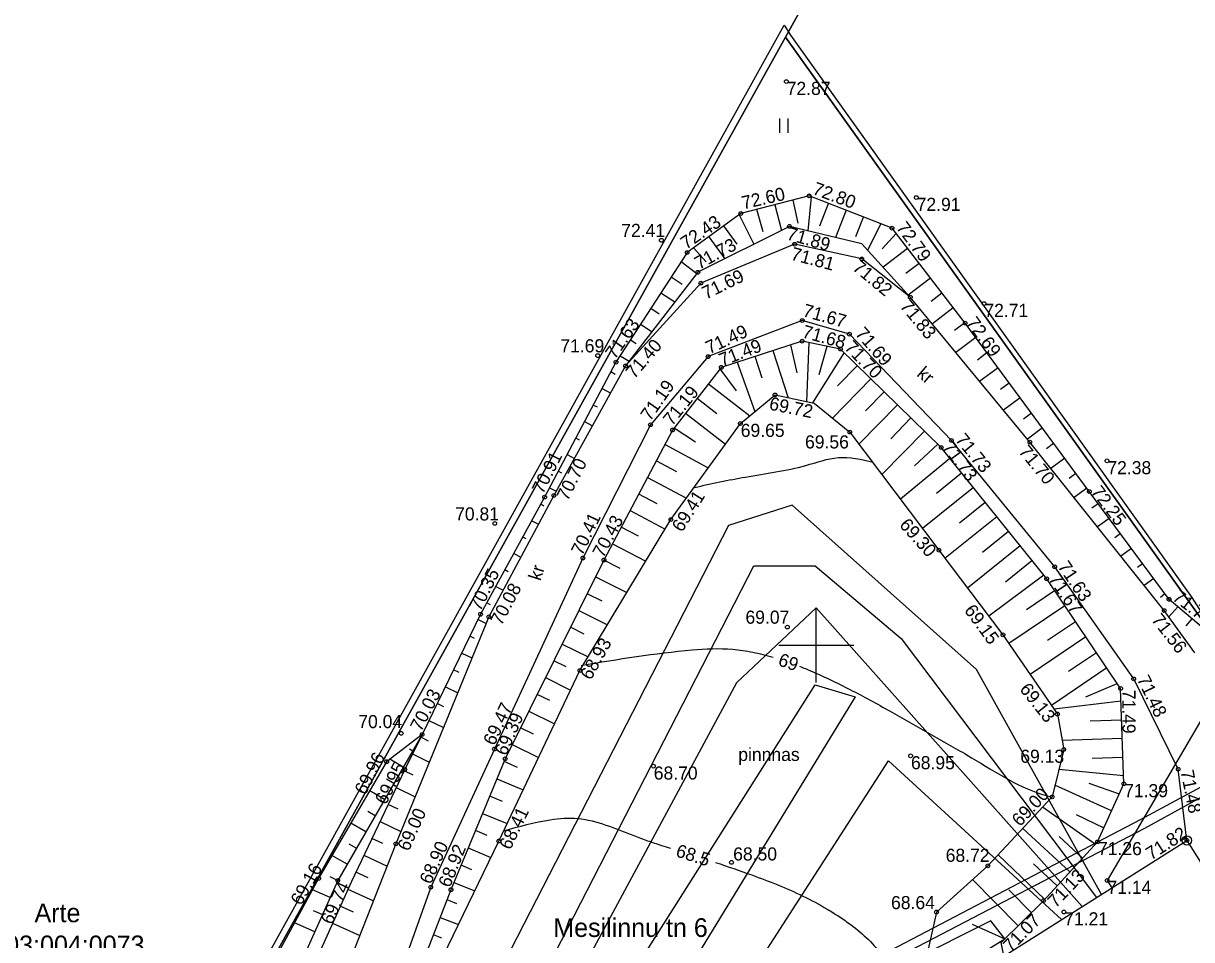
# Model space of a CAD drawing. Extents: x 640925 to 641299, y 6454095 to 6454337.
# Drawn here: x 641007.7 to 641070, y 6454234.3 to 6454283.2 of the extents above; entities that cross this region are included whole.
import ezdxf

# ---------------------------------------------------------------- set-up
doc = ezdxf.new("R2010")
doc.units = 0
for name, color, linetype in [('HALJASTUS', 7, 'Continuous'), ('HOONE', 7, 'Continuous'), ('HORISONTAAL', 7, 'Continuous'), ('KOORDPUNKT', 7, 'Continuous'), ('KORGUS-EH2000', 7, 'Continuous'), ('KTRASS', 7, 'Continuous'), ('MOOTPIIR', 7, 'Continuous'), ('MPKAABEL', 7, 'Continuous'), ('PIIR', 7, 'Continuous'), ('RELJEEF', 7, 'Continuous'), ('TEE', 7, 'Continuous'), ('TTRASS', 7, 'Continuous'), ('VORK', 7, 'Continuous'), ('VTRASS', 7, 'Continuous')]:
    doc.layers.add(name, color=color, linetype=linetype)

msp = doc.modelspace()

# ---------------------------------------------------------------- linework, layer by layer
at = {"layer": 'HALJASTUS'}
for p, q in [((641048.027, 6454278.13), (641048.027, 6454277.369)), ((641048.482, 6454278.13), (641048.482, 6454277.369))]:
    msp.add_line(p, q, dxfattribs=at)
at = {"layer": 'HOONE'}
msp.add_lwpolyline([(641049.923, 6454227.017), (641069.794, 6454239.572), (641077.789, 6454226.88), (641067.334, 6454220.329), (641063.916, 6454225.756), (641056.589, 6454221.166), (641052.355, 6454227.888), (641050.223, 6454226.541)], close=True, dxfattribs=at)
at = {"layer": 'HORISONTAAL'}
for points in [[(641043.496, 6454258.429), (641046.221, 6454258.984), (641049.447, 6454259.604), (641051.18, 6454260.017), (641053.033, 6454259.785)], [(641037.447, 6454248.92), (641043.368, 6454249.743), (641045.533, 6454249.782), (641046.613, 6454249.623), (641047.152, 6454249.504), (641047.689, 6454249.361)], [(641049.112, 6454248.873), (641049.727, 6454248.617), (641050.868, 6454248.094), (641051.956, 6454247.551), (641053.015, 6454246.987), (641054.071, 6454246.401), (641056.062, 6454245.266), (641057.055, 6454244.696), (641058.052, 6454244.132), (641062.08, 6454242.027), (641062.594, 6454241.882)], [(641033.305, 6454240.081), (641035.793, 6454240.675), (641037.277, 6454240.744), (641038.762, 6454240.39), (641040.247, 6454239.836), (641040.99, 6454239.554), (641041.732, 6454239.306), (641042.219, 6454239.158)], [(641044.62, 6454238.393), (641046.557, 6454237.723), (641047.939, 6454237.196), (641049.283, 6454236.599), (641050.588, 6454235.898), (641051.227, 6454235.497), (641051.543, 6454235.283), (641051.857, 6454235.058), (641053.58, 6454233.353), (641054.676, 6454231.258), (641055.022, 6454230.212)]]:
    msp.add_spline(points, degree=3, dxfattribs=at)
at = {"layer": 'KOORDPUNKT'}
for radius in [0.25, 0.025, 0.0221, 0.0191, 0.0161, 0.0132, 0.0102, 0.00726, 0.0043]:
    msp.add_circle((641069.794, 6454239.572), radius, dxfattribs=at)
at = {"layer": 'KORGUS-EH2000'}
for centre in [(641048.4, 6454280.111), (641049.617, 6454274.001), (641055.341, 6454273.914), (641045.965, 6454273.063), (641048.568, 6454272.374), (641054.044, 6454272.278), (641041.727, 6454271.629), (641048.845, 6454271.419), (641043.101, 6454270.975), (641052.429, 6454270.631), (641043.672, 6454269.92), (641043.835, 6454269.343), (641055.02, 6454268.596), (641058.957, 6454268.251), (641049.253, 6454267.341), (641057.954, 6454267.206), (641051.768, 6454266.615), (641049.241, 6454266.24), (641051.297, 6454265.817), (641038.325, 6454265.467), (641044.225, 6454265.415), (641039.301, 6454265.119), (641039.818, 6454264.916), (641044.927, 6454264.84), (641047.798, 6454263.371), (641041.147, 6454261.776), (641042.324, 6454261.494), (641045.946, 6454261.841), (641051.789, 6454261.383), (641057.217, 6454260.939), (641061.411, 6454260.846), (641056.674, 6454260.557), (641065.527, 6454259.846), (641035.491, 6454257.91), (641035.982, 6454257.993), (641064.583, 6454258.208), (641032.828, 6454256.504), (641042.234, 6454256.708), (641037.535, 6454254.654), (641038.659, 6454254.548), (641056.55, 6454255.077), (641062.734, 6454254.19), (641062.306, 6454253.547), (641068.841, 6454252.448), (641032.069, 6454251.649), (641032.512, 6454251.519), (641068.585, 6454251.848), (641048.455, 6454250.966), (641059.97, 6454250.551), (641037.374, 6454248.643), (641066.256, 6454247.689), (641066.953, 6454248.199), (641062.875, 6454246.32), (641027.832, 6454245.29), (641028.945, 6454245.222), (641032.808, 6454244.451), (641033.384, 6454243.931), (641055.04, 6454244.086), (641063.217, 6454244.431), (641027.053, 6454243.775), (641028.026, 6454243.361), (641041.3, 6454243.535), (641069.33, 6454243.377), (641066.425, 6454242.594), (641062.596, 6454241.894), (641069.794, 6454239.572), (641027.544, 6454239.385), (641033.047, 6454239.535), (641065.027, 6454239.497), (641045.473, 6454238.395), (641059.166, 6454238.209), (641023.42, 6454237.535), (641024.444, 6454237.433), (641029.411, 6454237.069), (641065.533, 6454237.429), (641030.489, 6454236.935), (641062.141, 6454236.35), (641056.422, 6454235.744), (641063.224, 6454235.745)]:
    msp.add_circle(centre, 0.1, dxfattribs=at)
at = {"layer": 'KTRASS'}
msp.add_lwpolyline([(641010.986, 6454219.235), (641012.977, 6454216.582), (641014.908, 6454215.225), (641017.4, 6454215.577), (641027.617, 6454219.919), (641039.902, 6454226.224), (641054.2, 6454233.267), (641067.552, 6454240.22), (641075.694, 6454244.71)], dxfattribs=at)
at = {"layer": 'MOOTPIIR'}
msp.add_lwpolyline([(641048.617, 6454282.595), (641070.058, 6454252.539), (641110.705, 6454188.504), (641053.952, 6454161.103), (641013.188, 6454219.903), (641048.279, 6454283.129)], close=True, dxfattribs=at)
at = {"layer": 'MPKAABEL'}
msp.add_lwpolyline([(641072.388, 6454249.796), (641071.933, 6454248.346), (641065.533, 6454237.429), (641065.781, 6454237.036)], dxfattribs=at)
at = {"layer": 'PIIR'}
for points in [[(640954.76, 6454279.21), (640953.34, 6454337.17), (641075.37, 6454331.11), (641048.35, 6454282.48), (641013.61, 6454219.98), (641055.15, 6454162.3), (641099.15, 6454101.09), (641104.12, 6454094.56), (641025.33, 6454109.43), (640951.86, 6454130.79), (640925.47, 6454137.1), (640924.68, 6454137.29), (640926.81, 6454144.42), (640928.4, 6454169.97), (640928.48, 6454177.6), (640929.7, 6454183.7), (640931.97, 6454192.01), (640943.24, 6454217.08), (640951.61, 6454245.28), (640954.69, 6454268.52)], [(641048.35, 6454282.48), (641075.37, 6454331.11), (641119.51, 6454272.41), (641071.73, 6454249.77)], [(641013.61, 6454219.98), (641048.35, 6454282.48), (641071.73, 6454249.77), (641080.97, 6454235.06), (641109.99, 6454188.74), (641055.15, 6454162.3)]]:
    msp.add_lwpolyline(points, close=True, dxfattribs=at)
at = {"layer": 'RELJEEF'}
for p, q in [((641047.791, 6454273.532), (641048.144, 6454272.161)), ((641049.032, 6454272.55), (641048.76, 6454273.781)), ((641049.724, 6454273.959), (641049.552, 6454272.137)), ((641050.195, 6454272.41), (641050.656, 6454273.597)), ((641045.873, 6454272.996), (641046.659, 6454271.417)), ((641047.161, 6454272.073), (641046.823, 6454273.283)), ((641051.588, 6454273.234), (641051.023, 6454271.782)), ((641052.115, 6454271.83), (641052.52, 6454272.871)), ((641045.78, 6454271.426), (641045.065, 6454272.407)), ((641053.452, 6454272.508), (641052.74, 6454271.105)), ((641044.257, 6454271.817), (641045.113, 6454270.642)), ((641053.521, 6454271.174), (641054.267, 6454271.989)), ((641044.12, 6454270.484), (641043.449, 6454271.228)), ((641054.877, 6454271.197), (641053.571, 6454270.19)), ((641042.791, 6454270.497), (641043.624, 6454269.858)), ((641054.788, 6454269.866), (641055.488, 6454270.405)), ((641042.836, 6454269.275), (641042.246, 6454269.658)), ((641056.098, 6454269.613), (641054.901, 6454268.69)), ((641041.702, 6454268.819), (641042.45, 6454268.334)), ((641056.136, 6454268.379), (641056.709, 6454268.821)), ((641041.611, 6454267.686), (641041.158, 6454267.98)), ((641057.319, 6454268.029), (641056.199, 6454267.166)), ((641040.613, 6454267.141), (641041.226, 6454266.744)), ((641057.378, 6454266.821), (641057.93, 6454267.237)), ((641040.386, 6454266.097), (641040.069, 6454266.303)), ((641048.97, 6454264.544), (641048.632, 6454266.042)), ((641049.593, 6454266.168), (641049.477, 6454263.009)), ((641050.147, 6454264.461), (641050.573, 6454265.966)), ((641058.524, 6454266.433), (641057.454, 6454265.644)), ((641039.525, 6454265.464), (641040.033, 6454265.153)), ((641047.105, 6454264.267), (641046.729, 6454265.425)), ((641047.681, 6454265.734), (641048.496, 6454263.22)), ((641051.483, 6454265.635), (641049.789, 6454262.942)), ((641058.604, 6454265.25), (641059.117, 6454265.628)), ((641045.743, 6454263.579), (641044.863, 6454264.757)), ((641045.778, 6454265.116), (641046.721, 6454262.482)), ((641051.138, 6454263.852), (641052.198, 6454264.936)), ((641059.71, 6454264.822), (641058.728, 6454264.099)), ((641039.262, 6454264.468), (641039.026, 6454264.598)), ((641052.913, 6454264.236), (641050.858, 6454262.136)), ((641059.834, 6454263.672), (641060.303, 6454264.017)), ((641038.558, 6454263.714), (641039.018, 6454263.471)), ((641044.249, 6454263.968), (641046.449, 6454262.256)), ((641052.633, 6454262.521), (641053.628, 6454263.537)), ((641038.312, 6454262.713), (641038.091, 6454262.83)), ((641044.684, 6454262.362), (641043.634, 6454263.179)), ((641054.343, 6454262.838), (641052.281, 6454260.731)), ((641060.896, 6454263.212), (641060.003, 6454262.554)), ((641043.02, 6454262.389), (641045.146, 6454260.735)), ((641053.974, 6454261.031), (641055.057, 6454262.138)), ((641061.065, 6454262.094), (641061.489, 6454262.407)), ((641037.624, 6454261.946), (641038.048, 6454261.722)), ((641043.544, 6454260.846), (641042.406, 6454261.6)), ((641062.083, 6454261.602), (641061.277, 6454261.009)), ((641037.36, 6454260.954), (641037.157, 6454261.062)), ((641055.772, 6454261.439), (641053.5, 6454259.117)), ((641041.92, 6454260.728), (641044.233, 6454259.473)), ((641055.253, 6454259.585), (641056.487, 6454260.74)), ((641062.29, 6454260.513), (641062.676, 6454260.797)), ((641036.689, 6454260.178), (641037.079, 6454259.972)), ((641042.557, 6454259.262), (641041.453, 6454259.844)), ((641057.137, 6454259.981), (641054.499, 6454257.794)), ((641063.269, 6454259.992), (641062.527, 6454259.446)), ((641036.408, 6454259.195), (641036.222, 6454259.293)), ((641056.416, 6454258.12), (641057.763, 6454259.202)), ((641063.507, 6454258.925), (641063.862, 6454259.187)), ((641035.755, 6454258.409), (641036.108, 6454258.221)), ((641040.987, 6454258.959), (641043.068, 6454257.861)), ((641058.389, 6454258.422), (641055.672, 6454256.239)), ((641064.455, 6454258.382), (641063.776, 6454257.88)), ((641041.498, 6454257.559), (641040.52, 6454258.075)), ((641035.457, 6454257.434), (641035.282, 6454257.528)), ((641040.053, 6454257.191), (641041.929, 6454256.201)), ((641057.645, 6454256.542), (641059.016, 6454257.643)), ((641064.725, 6454257.337), (641065.049, 6454257.577)), ((641034.803, 6454256.651), (641035.158, 6454256.456)), ((641059.642, 6454256.863), (641056.878, 6454254.643)), ((641065.644, 6454256.773), (641065.024, 6454256.315)), ((641040.499, 6454255.825), (641039.587, 6454256.306)), ((641058.875, 6454254.964), (641060.268, 6454256.083)), ((641065.943, 6454255.751), (641066.238, 6454255.969)), ((641034.504, 6454255.674), (641034.323, 6454255.773)), ((641039.12, 6454255.422), (641040.895, 6454254.486)), ((641060.894, 6454255.304), (641058.084, 6454253.046)), ((641033.843, 6454254.896), (641034.213, 6454254.693)), ((641066.833, 6454255.165), (641066.271, 6454254.75)), ((641033.552, 6454253.915), (641033.364, 6454254.018)), ((641039.522, 6454254.093), (641038.654, 6454254.537)), ((641060.104, 6454253.386), (641061.521, 6454254.524)), ((641067.161, 6454254.164), (641067.427, 6454254.361)), ((641038.209, 6454253.642), (641039.884, 6454252.809)), ((641062.147, 6454253.745), (641059.222, 6454251.541)), ((641068.021, 6454253.557), (641067.519, 6454253.185)), ((641032.884, 6454253.141), (641033.269, 6454252.931)), ((641061.228, 6454251.897), (641062.723, 6454252.928)), ((641032.601, 6454252.158), (641032.405, 6454252.263)), ((641038.565, 6454252.348), (641037.764, 6454252.746)), ((641068.393, 6454252.561), (641068.616, 6454252.752)), ((641037.319, 6454251.85), (641038.849, 6454251.09)), ((641063.282, 6454252.099), (641060.292, 6454250.083)), ((641069.315, 6454252.047), (641068.825, 6454251.516)), ((641031.938, 6454251.379), (641032.366, 6454251.162)), ((641037.602, 6454250.593), (641036.874, 6454250.955)), ((641062.35, 6454250.264), (641063.841, 6454251.27)), ((641069.763, 6454251.027), (641070.079, 6454251.401)), ((641031.745, 6454250.361), (641031.501, 6454250.48)), ((641064.4, 6454250.441), (641061.424, 6454248.434)), ((641036.429, 6454250.059), (641037.813, 6454249.372)), ((641031.063, 6454249.58), (641031.61, 6454249.315)), ((641036.646, 6454248.835), (641035.984, 6454249.164)), ((641063.475, 6454248.611), (641064.96, 6454249.612)), ((641030.928, 6454248.534), (641030.626, 6454248.681)), ((641065.519, 6454248.783), (641062.556, 6454246.785)), ((641030.189, 6454247.782), (641030.85, 6454247.46)), ((641035.539, 6454248.268), (641036.88, 6454247.602)), ((641064.403, 6454247.243), (641066.078, 6454247.953)), ((641035.772, 6454247.036), (641035.094, 6454247.373)), ((641030.111, 6454246.708), (641029.752, 6454246.882)), ((641066.279, 6454247.008), (641062.702, 6454246.572)), ((641029.315, 6454245.983), (641030.091, 6454245.605)), ((641034.649, 6454246.477), (641036.021, 6454245.795)), ((641064.632, 6454245.953), (641066.312, 6454246.009)), ((641034.898, 6454245.237), (641034.204, 6454245.582)), ((641029.293, 6454244.88), (641028.877, 6454245.084)), ((641028.945, 6454245.222), (641028.945, 6454245.222)), ((641033.759, 6454244.686), (641035.166, 6454243.996)), ((641066.345, 6454245.009), (641063.132, 6454244.903)), ((641028.265, 6454244.46), (641028.445, 6454244.356)), ((641028.434, 6454244.187), (641029.329, 6454243.746)), ((641027.944, 6454243.49), (641027.225, 6454243.906)), ((641034.042, 6454243.464), (641033.324, 6454243.786)), ((641064.733, 6454243.955), (641066.378, 6454244.01)), ((641027.047, 6454242.854), (641027.444, 6454242.625)), ((641028.472, 6454243.057), (641027.992, 6454243.29)), ((641032.942, 6454242.862), (641034.351, 6454242.279)), ((641066.411, 6454243.011), (641062.955, 6454243.359)), ((641026.944, 6454241.759), (641026.147, 6454242.219)), ((641027.562, 6454242.388), (641028.575, 6454241.904)), ((641065.774, 6454241.151), (641062.748, 6454242.517)), ((641064.548, 6454242.621), (641066.185, 6454242.062)), ((641033.24, 6454241.656), (641032.559, 6454241.938)), ((641026.044, 6454241.124), (641026.443, 6454240.893)), ((641027.663, 6454241.231), (641027.131, 6454241.485)), ((641032.177, 6454241.014), (641033.491, 6454240.47)), ((641064.902, 6454239.36), (641062.082, 6454241.341)), ((641063.881, 6454240.961), (641065.362, 6454240.24)), ((641025.943, 6454240.027), (641025.141, 6454240.491)), ((641026.7, 6454240.583), (641027.816, 6454240.05)), ((641026.855, 6454239.401), (641026.27, 6454239.68)), ((641032.428, 6454239.828), (641031.795, 6454240.09)), ((641063.55, 6454237.886), (641061.023, 6454240.204)), ((641062.965, 6454239.78), (641064.226, 6454238.623)), ((641025.04, 6454239.394), (641025.443, 6454239.161)), ((641031.412, 6454239.166), (641032.625, 6454238.664)), ((641024.942, 6454238.295), (641024.134, 6454238.762)), ((641025.839, 6454238.778), (641027.073, 6454238.189)), ((641062.198, 6454236.412), (641059.714, 6454238.798)), ((641026.058, 6454237.569), (641025.408, 6454237.875)), ((641031.609, 6454238.002), (641031.03, 6454238.242)), ((641061.608, 6454238.311), (641062.874, 6454237.149)), ((641024.025, 6454237.643), (641024.442, 6454237.429)), ((641030.647, 6454237.318), (641031.755, 6454236.868)), ((641060.777, 6454235.005), (641058.345, 6454237.472)), ((641024.034, 6454236.516), (641023.095, 6454236.936)), ((641024.987, 6454236.968), (641026.348, 6454236.346)), ((641060.287, 6454236.922), (641061.489, 6454235.707)), ((641025.28, 6454235.74), (641024.576, 6454236.056)), ((641030.8, 6454236.183), (641030.277, 6454236.389)), ((641023.121, 6454235.829), (641023.626, 6454235.603)), ((641029.914, 6454235.457), (641030.888, 6454235.078)), ((641023.218, 6454234.691), (641022.137, 6454235.174)), ((641024.166, 6454235.144), (641025.618, 6454234.491)), ((641058.317, 6454235.09), (641060.065, 6454234.303)), ((641030.001, 6454234.35), (641029.552, 6454234.525))]:
    msp.add_line(p, q, dxfattribs=at)
for points in [[(641072.369, 6454249.463), (641068.841, 6454252.448), (641064.583, 6454258.208), (641057.954, 6454267.206), (641054.044, 6454272.278), (641049.617, 6454274.001), (641045.965, 6454273.063), (641043.101, 6454270.975), (641039.301, 6454265.119), (641035.491, 6454257.91), (641032.069, 6454251.649), (641028.945, 6454245.222), (641028.026, 6454243.361), (641025.17, 6454237.376), (641022.541, 6454231.532), (641019.889, 6454225.958), (641018.195, 6454221.791), (641017.882, 6454220.259), (641018.125, 6454219.096), (641022.465, 6454212.042), (641026.661, 6454205.729), (641030.567, 6454199.944), (641031.464, 6454198.674)], [(641055.02, 6454268.596), (641052.435, 6454271.441), (641048.568, 6454272.374), (641043.672, 6454269.92), (641039.818, 6454264.916)], [(641060.017, 6454233.394), (641059.879, 6454234.12), (641062.141, 6454236.35), (641065.027, 6454239.497), (641066.425, 6454242.594), (641066.256, 6454247.689), (641062.306, 6454253.547), (641056.674, 6454260.557), (641051.297, 6454265.817), (641049.241, 6454266.24), (641044.927, 6454264.84), (641042.324, 6454261.494), (641038.659, 6454254.548), (641033.384, 6454243.931), (641030.489, 6454236.935), (641026.273, 6454226.095), (641025.753, 6454222.505)], [(641025.753, 6454222.505), (641028.713, 6454230.587), (641033.047, 6454239.535), (641037.374, 6454248.643), (641042.234, 6454256.708), (641045.946, 6454261.841), (641047.798, 6454263.371), (641049.889, 6454262.92), (641051.789, 6454261.383), (641056.55, 6454255.077), (641059.97, 6454250.551), (641062.875, 6454246.32), (641063.217, 6454244.431), (641062.596, 6454241.894), (641059.166, 6454238.209), (641056.422, 6454235.744), (641055.915, 6454233.522), (641057.1, 6454231.551)], [(641028.945, 6454245.222), (641027.053, 6454243.775), (641023.42, 6454237.535), (641018.71, 6454228.867), (641014.562, 6454220.562), (641014.771, 6454218.584), (641019.973, 6454211.521), (641024.635, 6454204.872), (641030.314, 6454197.218), (641031.135, 6454196.723), (641031.973, 6454197.284)], [(641028.945, 6454245.222), (641024.444, 6454237.433), (641021.996, 6454231.957), (641019.286, 6454225.938), (641017.405, 6454221.93), (641016.964, 6454220.073), (641017.59, 6454218.655), (641022.023, 6454211.728), (641026.163, 6454205.339), (641030.217, 6454199.518), (641031.016, 6454198.328)]]:
    msp.add_lwpolyline(points, dxfattribs=at)
at = {"layer": 'TEE'}
for points in [[(641070.21, 6454249.596), (641068.585, 6454251.848), (641061.411, 6454260.846), (641055.02, 6454268.596), (641052.429, 6454270.631), (641048.845, 6454271.419), (641043.835, 6454269.343), (641039.818, 6454264.916), (641035.982, 6454257.993), (641032.512, 6454251.519), (641027.544, 6454239.385), (641024.214, 6454230.925), (641022.257, 6454224.937), (641021.85, 6454220.23), (641023.083, 6454216.114), (641027.385, 6454209.366)], [(641069.794, 6454239.572), (641069.33, 6454243.377), (641066.953, 6454248.199), (641062.734, 6454254.19), (641057.217, 6454260.939), (641051.768, 6454266.615), (641049.253, 6454267.341), (641044.225, 6454265.415), (641041.147, 6454261.776), (641037.535, 6454254.654), (641032.808, 6454244.451), (641029.411, 6454237.069), (641025.663, 6454226.539), (641025.031, 6454222.281), (641027.849, 6454215.551), (641032.989, 6454212.305), (641038.751, 6454214.96), (641042.792, 6454218.379)]]:
    msp.add_lwpolyline(points, dxfattribs=at)
at = {"layer": 'TTRASS'}
for points in [[(641065.226, 6454236.685), (641058.564, 6454248.699), (641048.718, 6454257.478), (641045.313, 6454256.394), (641027.187, 6454221.072), (641056.135, 6454171.699), (641077.064, 6454182.972), (641101.16, 6454195.015), (641100, 6454197.324), (641056.472, 6454175.573), (641029.763, 6454220.393), (641030.579, 6454222.879), (641046.666, 6454254.237), (641049.937, 6454254.237), (641054.528, 6454250.361), (641064.96, 6454236.517)], [(641064.208, 6454236.042), (641050, 6454252), (641045.739, 6454247.98), (641033.269, 6454224.845), (641031.813, 6454220.672), (641034.967, 6454214.875), (641039.54, 6454217.841), (641043.31, 6454223.933), (641060.065, 6454234.303), (641059.315, 6454235.276), (641050.596, 6454230.895), (641040.704, 6454225.704), (641039.042, 6454221.141), (641035.679, 6454218.884), (641033.743, 6454221.769), (641035.012, 6454224.284), (641049.933, 6454247.876), (641052.075, 6454247.248), (641040.963, 6454229.066), (641041.583, 6454228.687), (641044.669, 6454229.561), (641053.849, 6454243.818), (641063.091, 6454235.336)]]:
    msp.add_lwpolyline(points, dxfattribs=at)
at = {"layer": 'VORK'}
for p, q in [((641050, 6454248), (641050, 6454252)), ((641048, 6454250), (641052, 6454250))]:
    msp.add_line(p, q, dxfattribs=at)
at = {"layer": 'VTRASS'}
msp.add_lwpolyline([(641010.85, 6454220.249), (641013.322, 6454216.971), (641015.026, 6454215.773), (641017.257, 6454216.088), (641027.397, 6454220.398), (641039.67, 6454226.696), (641053.974, 6454233.713), (641067.308, 6454240.686), (641074.915, 6454244.787), (641081.701, 6454247.969)], dxfattribs=at)

# ---------------------------------------------------------------- texts
at = {"layer": 'HALJASTUS'}
msp.add_text('pinnnas', height=0.7, dxfattribs=at).set_placement((641045.833, 6454243.813))
at = {"layer": 'HORISONTAAL'}
for s, rotation, p in [('69', 340.95227, (641047.912, 6454248.935)), ('68.5', 342.31646, (641042.449, 6454238.726))]:
    msp.add_text(s, height=0.7, rotation=rotation, dxfattribs=at).set_placement(p)
at = {"layer": 'KORGUS-EH2000'}
for s, p in [('72.87', (641048.419, 6454279.396)), ('72.91', (641055.36, 6454273.199)), ('72.41', (641039.583, 6454271.808)), ('72.71', (641058.976, 6454267.536)), ('71.69', (641036.331, 6454265.643)), ('69.65', (641045.965, 6454261.126)), ('69.56', (641049.399, 6454260.509)), ('72.38', (641065.546, 6454259.131)), ('70.81', (641030.711, 6454256.662)), ('69.07', (641046.218, 6454251.145)), ('70.04', (641025.539, 6454245.568)), ('68.95', (641055.059, 6454243.371)), ('69.13', (641060.895, 6454243.716)), ('68.70', (641041.319, 6454242.82)), ('71.39', (641066.444, 6454241.879)), ('68.50', (641045.561, 6454238.496)), ('68.72', (641056.911, 6454238.424)), ('71.26', (641065.046, 6454238.782)), ('71.14', (641065.552, 6454236.714)), ('68.64', (641053.993, 6454235.898)), ('71.21', (641063.243, 6454235.03))]:
    msp.add_text(s, height=0.7, dxfattribs=at).set_placement(p)
for s, rotation, p in [('72.80', 339.57033, (641049.75, 6454274.114)), ('72.60', 12.83692, (641046.101, 6454273.277)), ('72.43', 34.5786, (641043.052, 6454271.113)), ('71.89', 343.99505, (641048.375, 6454271.686)), ('72.79', 306.12566, (641054.241, 6454272.301)), ('71.73', 28.67159, (641043.747, 6454270.046)), ('71.81', 345.09276, (641048.598, 6454270.604)), ('71.82', 320.33893, (641051.886, 6454270.087)), ('71.69', 26.10251, (641044.111, 6454268.452)), ('71.83', 309.39326, (641054.435, 6454268.09)), ('71.67', 344.32895, (641049.23, 6454267.579)), ('71.63', 54.58293, (641039.244, 6454265.233)), ('72.69', 305.96052, (641057.977, 6454267.223)), ('71.49', 24.98708, (641044.286, 6454265.532)), ('71.68', 344.56902, (641049.201, 6454266.448)), ('71.69', 310.96339, (641052.042, 6454266.615)), ('71.40', 49.56074, (641040.287, 6454264.191)), ('71.49', 21.33605, (641044.967, 6454264.876)), ('71.70', 314.32909, (641051.458, 6454265.856)), ('71.19', 55.22698, (641041.129, 6454261.929)), ('71.19', 51.00935, (641042.296, 6454261.673)), ('69.72', 348.48846, (641047.445, 6454262.591)), ('71.73', 306.38766, (641056.705, 6454260.569)), ('71.73', 309.07703, (641057.391, 6454260.96)), ('70.91', 63.21249, (641035.398, 6454258.029)), ('71.70', 309.25292, (641060.773, 6454260.327)), ('70.70', 63.27138, (641036.721, 6454257.665)), ('72.25', 306.85339, (641064.644, 6454258.19)), ('69.41', 57.52368, (641042.827, 6454255.993)), ('70.41', 64.39141, (641037.5, 6454254.744)), ('70.43', 62.04266, (641038.623, 6454254.624)), ('69.30', 311.61646, (641054.4, 6454256.394)), ('70.35', 63.60914, (641032.059, 6454251.771)), ('71.63', 303.87554, (641062.868, 6454254.2)), ('71.67', 303.78067, (641062.376, 6454253.534)), ('70.08', 61.88573, (641033.177, 6454251.006)), ('71.78', 322.65463, (641068.972, 6454252.45)), ('69.15', 306.33104, (641057.869, 6454251.854)), ('71.56', 307.74148, (641067.866, 6454251.346)), ('68.93', 60.83671, (641037.958, 6454248.092)), ('71.48', 295.62759, (641067.111, 6454248.188)), ('69.13', 308.35075, (641060.824, 6454247.636)), ('70.03', 62.71805, (641028.892, 6454245.342)), ('71.49', 270, (641066.349, 6454247.618)), ('69.47', 64.82472, (641032.806, 6454244.591)), ('69.39', 66.0965, (641033.434, 6454244.05)), ('69.96', 62.89265, (641025.923, 6454241.956)), ('69.95', 62.50985, (641027.006, 6454241.429)), ('71.48', 281.30332, (641069.452, 6454243.262)), ('69.00', 46.90535, (641060.881, 6454240.27)), ('69.00', 65.88045, (641028.232, 6454238.949)), ('68.41', 64.17674, (641033.655, 6454239.021)), ('71.82', 32.62021, (641067.884, 6454238.49)), ('68.90', 65.95545, (641029.414, 6454237.182)), ('68.92', 67.98251, (641030.431, 6454237.004)), ('69.16', 60.59564, (641022.489, 6454236.051)), ('71.13', 46.48598, (641062.791, 6454235.924)), ('69.74', 65.43903, (641024.135, 6454235.025)), ('71.07', 45.68339, (641060.401, 6454233.552))]:
    msp.add_text(s, height=0.7, rotation=rotation, dxfattribs=at).set_placement(p)
at = {"layer": 'PIIR'}
for s, p in [('Arte', (641008.247, 6454235.198)), ('Mesilinnu tn 6', (641035.953, 6454234.412)), ('69403:004:0073', (641004.452, 6454233.485))]:
    msp.add_text(s, height=1, dxfattribs=at).set_placement(p)
at = {"layer": 'TEE'}
for rotation, p in [(319.42827, (641055.326, 6454264.417)), (72.42477, (641035.27, 6454253.402))]:
    msp.add_text('kr', height=0.7, rotation=rotation, dxfattribs=at).set_placement(p)

doc.saveas('drawing.dxf')
